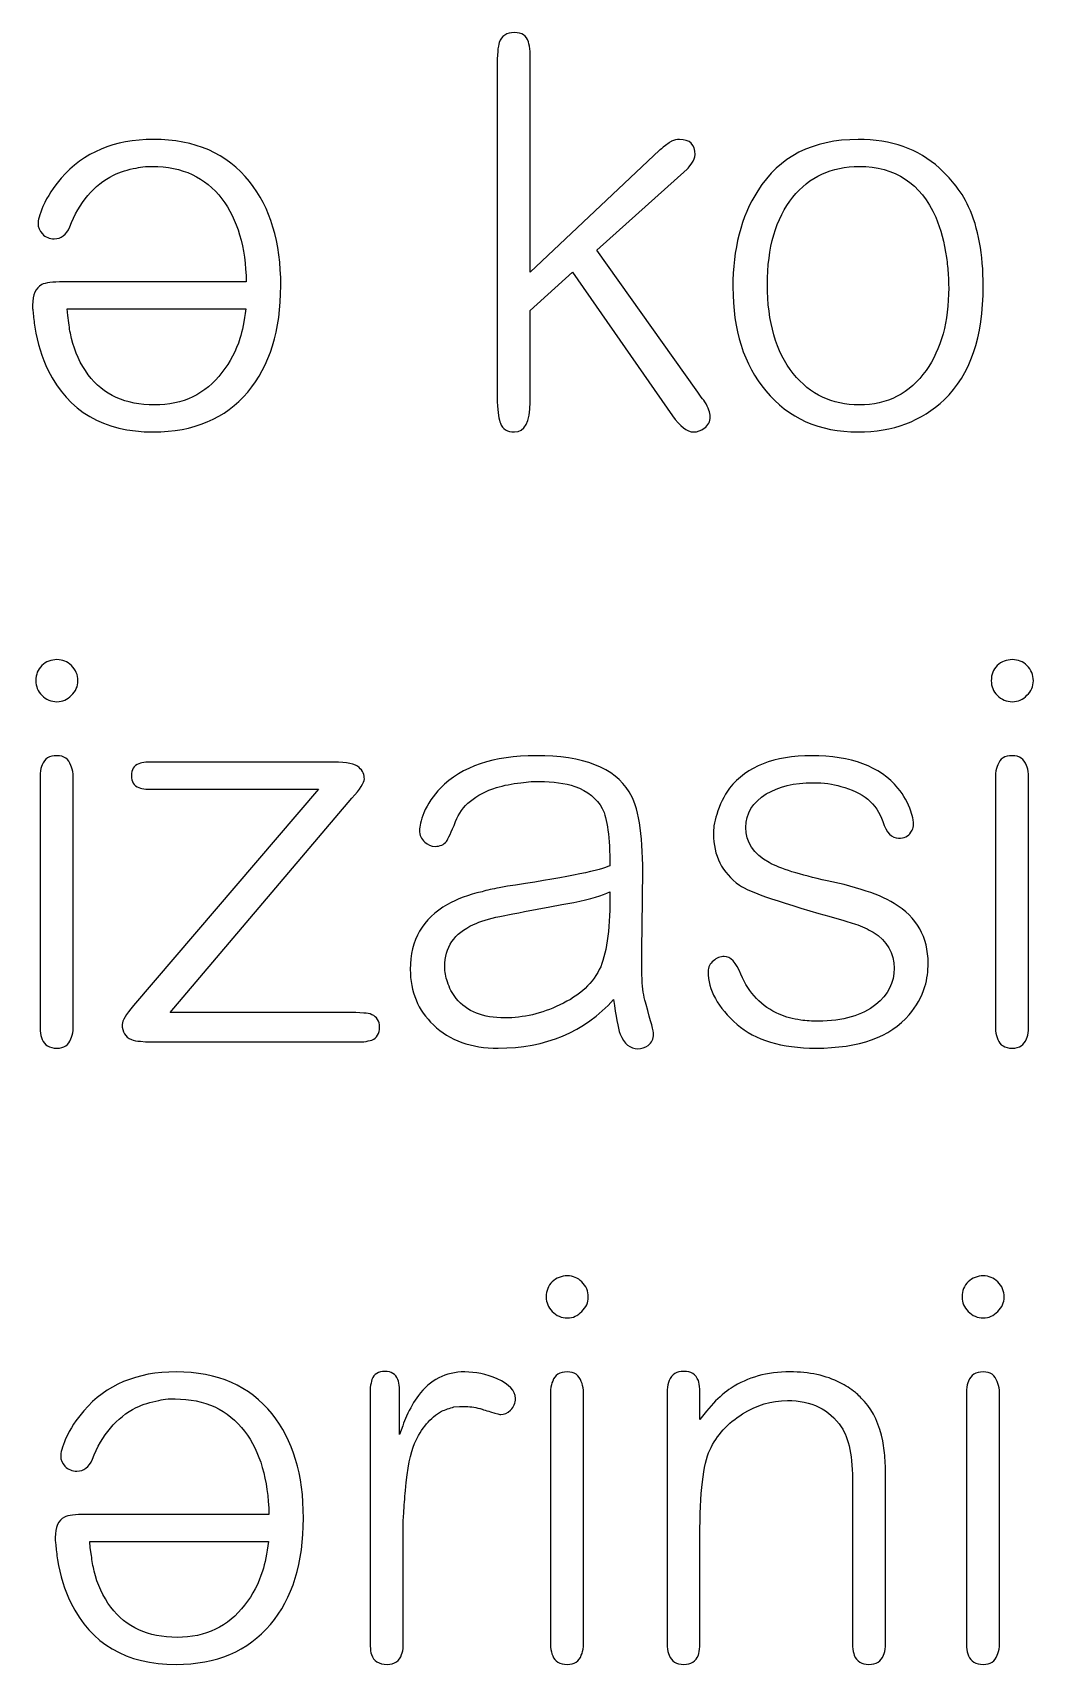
# Model space of a CAD drawing. Header units: centimetres. Extents: x -18.6 to 18.8, y -13 to 11.8.
# Drawn here: x 6.417 to 7.25, y 4.705 to 6.062 of the extents above; entities that cross this region are included whole.
import ezdxf

# ---------------------------------------------------------------- set-up
doc = ezdxf.new("R2010")
doc.units = ezdxf.units.CM
doc.header["$MEASUREMENT"] = 0
doc.layers.add('Layer 1', color=7, linetype='Continuous')

msp = doc.modelspace()

# ---------------------------------------------------------------- linework, layer by layer
at = {"layer": 'Layer 1', "color": 250}
for points, knots in [([(6.83073, 5.83124), (6.83073, 5.83124), (6.83073, 5.75493), (6.83073, 5.75493), (6.83073, 5.73847), (6.82639, 5.73024), (6.81771, 5.73024), (6.81173, 5.73024), (6.80784, 5.73264), (6.80604, 5.73743), (6.80485, 5.74012), (6.80395, 5.7461), (6.80335, 5.75538), (6.80335, 5.75538), (6.80335, 6.03322), (6.80335, 6.03322), (6.80335, 6.044), (6.80395, 6.05103), (6.80515, 6.05432), (6.80694, 6.05971), (6.81113, 6.0624), (6.81771, 6.0624), (6.824, 6.0624), (6.82789, 6.05986), (6.82938, 6.05477), (6.82998, 6.05267), (6.83043, 6.04998), (6.83073, 6.04669), (6.83073, 6.04669), (6.83073, 5.86311), (6.83073, 5.86311), (6.83073, 5.86311), (6.93846, 5.96455), (6.93846, 5.96455), (6.93906, 5.96485), (6.9407, 5.96619), (6.94339, 5.96859), (6.94339, 5.96859), (6.94654, 5.97083), (6.94654, 5.97083), (6.94743, 5.97143), (6.94803, 5.97188), (6.94833, 5.97218), (6.95073, 5.97308), (6.95297, 5.97353), (6.95506, 5.97353), (6.96374, 5.97353), (6.96808, 5.96934), (6.96808, 5.96096), (6.96808, 5.95856), (6.96718, 5.95617), (6.96539, 5.95378), (6.96539, 5.95378), (6.96314, 5.95063), (6.96314, 5.95063), (6.96314, 5.95063), (6.96225, 5.94974), (6.96225, 5.94974), (6.96225, 5.94974), (6.96135, 5.94884), (6.96135, 5.94884), (6.96135, 5.94884), (6.88639, 5.88151), (6.88639, 5.88151), (6.88639, 5.88151), (6.96898, 5.76525), (6.96898, 5.76525), (6.96898, 5.76525), (6.97033, 5.76346), (6.97033, 5.76346), (6.97033, 5.76346), (6.97212, 5.76077), (6.97212, 5.76077), (6.97362, 5.75867), (6.97496, 5.75688), (6.97616, 5.75538), (6.97915, 5.75029), (6.98065, 5.7461), (6.98065, 5.74281), (6.98065, 5.73892), (6.979, 5.73578), (6.97571, 5.73339), (6.97302, 5.73129), (6.97003, 5.73024), (6.96673, 5.73024), (6.96135, 5.73024), (6.95551, 5.73473), (6.94923, 5.74371), (6.94923, 5.74371), (6.86619, 5.86311), (6.86619, 5.86311), (6.86619, 5.86311), (6.83073, 5.83124), (6.83073, 5.83124)], [0, 0, 0, 0, 0.0322581, 0.0322581, 0.0322581, 0.0645161, 0.0645161, 0.0645161, 0.0967742, 0.0967742, 0.0967742, 0.1290323, 0.1290323, 0.1290323, 0.1612903, 0.1612903, 0.1612903, 0.1935484, 0.1935484, 0.1935484, 0.2258065, 0.2258065, 0.2258065, 0.2580645, 0.2580645, 0.2580645, 0.2903226, 0.2903226, 0.2903226, 0.3225806, 0.3225806, 0.3225806, 0.3548387, 0.3548387, 0.3548387, 0.3870968, 0.3870968, 0.3870968, 0.4193548, 0.4193548, 0.4193548, 0.4516129, 0.4516129, 0.4516129, 0.483871, 0.483871, 0.483871, 0.516129, 0.516129, 0.516129, 0.5483871, 0.5483871, 0.5483871, 0.5806452, 0.5806452, 0.5806452, 0.6129032, 0.6129032, 0.6129032, 0.6451613, 0.6451613, 0.6451613, 0.6774194, 0.6774194, 0.6774194, 0.7096774, 0.7096774, 0.7096774, 0.7419355, 0.7419355, 0.7419355, 0.7741935, 0.7741935, 0.7741935, 0.8064516, 0.8064516, 0.8064516, 0.8387097, 0.8387097, 0.8387097, 0.8709677, 0.8709677, 0.8709677, 0.9032258, 0.9032258, 0.9032258, 0.9354839, 0.9354839, 0.9354839, 0.9677419, 0.9677419, 0.9677419, 1, 1, 1, 1]), ([(6.59463, 5.85503), (6.59403, 5.88405), (6.58729, 5.90709), (6.57443, 5.92415), (6.56066, 5.94211), (6.54136, 5.95108), (6.51652, 5.95108), (6.51652, 5.95108), (6.51069, 5.95108), (6.51069, 5.95108), (6.508, 5.95078), (6.50545, 5.95033), (6.50306, 5.94974), (6.49618, 5.94854), (6.48989, 5.94659), (6.48421, 5.9439), (6.46775, 5.93552), (6.45563, 5.92116), (6.44785, 5.90081), (6.44486, 5.89423), (6.44052, 5.89094), (6.43483, 5.89094), (6.43094, 5.89094), (6.42765, 5.89228), (6.42496, 5.89498), (6.42256, 5.89767), (6.42137, 5.90051), (6.42137, 5.9035), (6.42137, 5.9047), (6.42167, 5.9065), (6.42226, 5.90889), (6.42316, 5.91158), (6.42421, 5.91458), (6.42541, 5.91787), (6.4293, 5.92625), (6.43438, 5.93403), (6.44067, 5.94121), (6.45922, 5.96275), (6.48481, 5.97353), (6.51742, 5.97353), (6.55213, 5.97353), (6.57877, 5.96186), (6.59732, 5.93851), (6.61468, 5.91697), (6.62335, 5.88809), (6.62335, 5.85188), (6.62335, 5.81478), (6.61423, 5.7853), (6.59597, 5.76346), (6.57712, 5.74132), (6.55094, 5.73024), (6.51742, 5.73024), (6.47583, 5.73024), (6.44665, 5.7473), (6.42989, 5.78141), (6.42451, 5.79219), (6.42077, 5.80416), (6.41867, 5.81732), (6.41807, 5.82181), (6.41763, 5.826), (6.41733, 5.82989), (6.41703, 5.83139), (6.41688, 5.83273), (6.41688, 5.83393), (6.41688, 5.83393), (6.41688, 5.83573), (6.41688, 5.83573), (6.41688, 5.8444), (6.41942, 5.85009), (6.42451, 5.85278), (6.4275, 5.85428), (6.43349, 5.85503), (6.44246, 5.85503), (6.44246, 5.85503), (6.59463, 5.85503), (6.59463, 5.85503)], [0, 0, 0, 0, 0.04, 0.04, 0.04, 0.08, 0.08, 0.08, 0.12, 0.12, 0.12, 0.16, 0.16, 0.16, 0.2, 0.2, 0.2, 0.24, 0.24, 0.24, 0.28, 0.28, 0.28, 0.32, 0.32, 0.32, 0.36, 0.36, 0.36, 0.4, 0.4, 0.4, 0.44, 0.44, 0.44, 0.48, 0.48, 0.48, 0.52, 0.52, 0.52, 0.56, 0.56, 0.56, 0.6, 0.6, 0.6, 0.64, 0.64, 0.64, 0.68, 0.68, 0.68, 0.72, 0.72, 0.72, 0.76, 0.76, 0.76, 0.8, 0.8, 0.8, 0.84, 0.84, 0.84, 0.88, 0.88, 0.88, 0.92, 0.92, 0.92, 0.96, 0.96, 0.96, 1, 1, 1, 1]), ([(7.20777, 5.85144), (7.20777, 5.80924), (7.197, 5.77782), (7.17545, 5.75718), (7.1566, 5.73922), (7.13266, 5.73024), (7.10364, 5.73024), (7.07132, 5.73024), (7.04573, 5.74161), (7.02688, 5.76436), (7.00863, 5.7862), (6.9995, 5.81493), (6.9995, 5.85054), (6.9995, 5.88256), (7.00638, 5.90934), (7.02015, 5.93088), (7.0381, 5.95931), (7.06593, 5.97353), (7.10364, 5.97353), (7.13117, 5.97353), (7.15376, 5.9656), (7.17141, 5.94974), (7.1762, 5.94525), (7.18024, 5.94091), (7.18353, 5.93672), (7.18832, 5.93103), (7.19236, 5.9246), (7.19565, 5.91742), (7.20373, 5.90006), (7.20777, 5.87807), (7.20777, 5.85144)], [0, 0, 0, 0, 0.1, 0.1, 0.1, 0.2, 0.2, 0.2, 0.3, 0.3, 0.3, 0.4, 0.4, 0.4, 0.5, 0.5, 0.5, 0.6, 0.6, 0.6, 0.7, 0.7, 0.7, 0.8, 0.8, 0.8, 0.9, 0.9, 0.9, 1, 1, 1, 1]), ([(7.17904, 5.85009), (7.17904, 5.85368), (7.17889, 5.85727), (7.17859, 5.86086), (7.1783, 5.86565), (7.17785, 5.87044), (7.17725, 5.87523), (7.17545, 5.88779), (7.17246, 5.89902), (7.16827, 5.90889), (7.1557, 5.93702), (7.13446, 5.95108), (7.10453, 5.95108), (7.08149, 5.95108), (7.06309, 5.94255), (7.04932, 5.9255), (7.03526, 5.90784), (7.02823, 5.8836), (7.02823, 5.85278), (7.02823, 5.82166), (7.03541, 5.79697), (7.04977, 5.77872), (7.06384, 5.76136), (7.08209, 5.75269), (7.10453, 5.75269), (7.12817, 5.75269), (7.14673, 5.76226), (7.16019, 5.78141), (7.17276, 5.79907), (7.17904, 5.82196), (7.17904, 5.85009)], [0, 0, 0, 0, 0.1, 0.1, 0.1, 0.2, 0.2, 0.2, 0.3, 0.3, 0.3, 0.4, 0.4, 0.4, 0.5, 0.5, 0.5, 0.6, 0.6, 0.6, 0.7, 0.7, 0.7, 0.8, 0.8, 0.8, 0.9, 0.9, 0.9, 1, 1, 1, 1]), ([(6.4456, 5.83258), (6.4456, 5.83258), (6.44605, 5.8272), (6.44605, 5.8272), (6.44605, 5.8272), (6.44695, 5.82091), (6.44695, 5.82091), (6.44755, 5.81613), (6.4483, 5.81179), (6.4492, 5.8079), (6.45189, 5.79682), (6.45653, 5.7868), (6.46311, 5.77782), (6.47568, 5.76107), (6.49408, 5.75269), (6.51832, 5.75269), (6.54196, 5.75269), (6.56066, 5.76166), (6.57443, 5.77962), (6.58131, 5.7883), (6.58625, 5.79772), (6.58924, 5.8079), (6.59133, 5.81418), (6.59298, 5.82241), (6.59418, 5.83258), (6.59418, 5.83258), (6.4456, 5.83258), (6.4456, 5.83258)], [0, 0, 0, 0, 0.1111111, 0.1111111, 0.1111111, 0.2222222, 0.2222222, 0.2222222, 0.3333333, 0.3333333, 0.3333333, 0.4444444, 0.4444444, 0.4444444, 0.5555556, 0.5555556, 0.5555556, 0.6666667, 0.6666667, 0.6666667, 0.7777778, 0.7777778, 0.7777778, 0.8888889, 0.8888889, 0.8888889, 1, 1, 1, 1]), ([(6.45457, 5.52332), (6.45457, 5.51853), (6.45277, 5.51449), (6.44918, 5.5112), (6.44589, 5.50761), (6.44185, 5.50581), (6.43706, 5.50581), (6.43228, 5.50581), (6.42809, 5.50761), (6.4245, 5.5112), (6.4212, 5.51449), (6.41956, 5.51853), (6.41956, 5.52332), (6.41956, 5.5284), (6.4212, 5.53259), (6.4245, 5.53589), (6.42809, 5.53918), (6.43228, 5.54082), (6.43706, 5.54082), (6.44185, 5.54082), (6.44589, 5.53918), (6.44918, 5.53589), (6.45277, 5.53229), (6.45457, 5.52811), (6.45457, 5.52332)], [0, 0, 0, 0, 0.125, 0.125, 0.125, 0.25, 0.25, 0.25, 0.375, 0.375, 0.375, 0.5, 0.5, 0.5, 0.625, 0.625, 0.625, 0.75, 0.75, 0.75, 0.875, 0.875, 0.875, 1, 1, 1, 1]), ([(7.2495, 5.52332), (7.2495, 5.51853), (7.2477, 5.51449), (7.24411, 5.5112), (7.24082, 5.50761), (7.23678, 5.50581), (7.23199, 5.50581), (7.22721, 5.50581), (7.22302, 5.50761), (7.21943, 5.5112), (7.21613, 5.51449), (7.21449, 5.51853), (7.21449, 5.52332), (7.21449, 5.5284), (7.21613, 5.53259), (7.21943, 5.53589), (7.22302, 5.53918), (7.22721, 5.54082), (7.23199, 5.54082), (7.23678, 5.54082), (7.24082, 5.53918), (7.24411, 5.53589), (7.2477, 5.53229), (7.2495, 5.52811), (7.2495, 5.52332)], [0, 0, 0, 0, 0.125, 0.125, 0.125, 0.25, 0.25, 0.25, 0.375, 0.375, 0.375, 0.5, 0.5, 0.5, 0.625, 0.625, 0.625, 0.75, 0.75, 0.75, 0.875, 0.875, 0.875, 1, 1, 1, 1]), ([(6.45053, 5.23246), (6.45023, 5.22946), (6.44963, 5.22707), (6.44873, 5.22527), (6.44694, 5.22019), (6.44305, 5.21764), (6.43706, 5.21764), (6.43078, 5.21764), (6.42674, 5.22004), (6.42495, 5.22483), (6.42405, 5.22692), (6.42345, 5.22931), (6.42315, 5.23201), (6.42315, 5.23201), (6.42315, 5.44611), (6.42315, 5.44611), (6.42345, 5.44911), (6.42405, 5.4515), (6.42495, 5.4533), (6.42674, 5.45838), (6.43078, 5.46093), (6.43706, 5.46093), (6.44305, 5.46093), (6.44694, 5.45823), (6.44873, 5.45285), (6.44963, 5.45105), (6.45023, 5.44866), (6.45053, 5.44566), (6.45053, 5.44566), (6.45053, 5.23246), (6.45053, 5.23246)], [0, 0, 0, 0, 0.1, 0.1, 0.1, 0.2, 0.2, 0.2, 0.3, 0.3, 0.3, 0.4, 0.4, 0.4, 0.5, 0.5, 0.5, 0.6, 0.6, 0.6, 0.7, 0.7, 0.7, 0.8, 0.8, 0.8, 0.9, 0.9, 0.9, 1, 1, 1, 1]), ([(6.89715, 5.36936), (6.89715, 5.393), (6.89505, 5.40886), (6.89086, 5.41694), (6.88637, 5.42532), (6.87874, 5.43145), (6.86797, 5.43534), (6.85989, 5.43803), (6.85002, 5.43938), (6.83835, 5.43938), (6.83835, 5.43938), (6.83161, 5.43938), (6.83161, 5.43938), (6.82892, 5.43908), (6.82608, 5.43878), (6.82308, 5.43848), (6.8156, 5.43759), (6.80887, 5.43624), (6.80289, 5.43444), (6.78523, 5.42876), (6.77386, 5.41933), (6.76877, 5.40616), (6.76518, 5.39719), (6.76264, 5.39165), (6.76114, 5.38956), (6.75905, 5.38686), (6.7559, 5.38552), (6.75172, 5.38552), (6.74842, 5.38552), (6.74558, 5.38671), (6.74319, 5.38911), (6.74019, 5.3915), (6.7387, 5.39479), (6.7387, 5.39898), (6.7387, 5.40048), (6.739, 5.40242), (6.7396, 5.40482), (6.74019, 5.40751), (6.74109, 5.41035), (6.74229, 5.41335), (6.74558, 5.42083), (6.75022, 5.42771), (6.7562, 5.43399), (6.77386, 5.45195), (6.80034, 5.46093), (6.83565, 5.46093), (6.87515, 5.46093), (6.90104, 5.4509), (6.9133, 5.43085), (6.92079, 5.41888), (6.92453, 5.39659), (6.92453, 5.36397), (6.92453, 5.36008), (6.92438, 5.34766), (6.92408, 5.32672), (6.92378, 5.30577), (6.92363, 5.2935), (6.92363, 5.28991), (6.92363, 5.28303), (6.92378, 5.27704), (6.92408, 5.27196), (6.92468, 5.26447), (6.92572, 5.25849), (6.92722, 5.254), (6.93141, 5.23964), (6.9335, 5.23141), (6.9335, 5.22931), (6.9335, 5.22542), (6.93201, 5.22228), (6.92901, 5.21989), (6.92632, 5.21809), (6.92348, 5.21719), (6.92049, 5.21719), (6.9139, 5.21719), (6.90897, 5.22123), (6.90567, 5.22931), (6.90388, 5.2347), (6.90208, 5.24428), (6.90029, 5.25804), (6.87575, 5.23111), (6.84373, 5.21764), (6.80423, 5.21764), (6.78179, 5.21764), (6.76383, 5.22408), (6.75037, 5.23694), (6.7375, 5.24921), (6.73107, 5.26462), (6.73107, 5.28318), (6.73107, 5.30771), (6.74139, 5.32567), (6.76204, 5.33704), (6.76982, 5.34153), (6.77939, 5.34512), (6.79077, 5.34781), (6.79496, 5.34901), (6.79974, 5.35006), (6.80513, 5.35096), (6.80513, 5.35096), (6.81186, 5.3523), (6.81186, 5.3523), (6.81186, 5.3523), (6.8186, 5.3532), (6.8186, 5.3532), (6.86378, 5.36038), (6.88996, 5.36577), (6.89715, 5.36936)], [0, 0, 0, 0, 0.0285714, 0.0285714, 0.0285714, 0.0571429, 0.0571429, 0.0571429, 0.0857143, 0.0857143, 0.0857143, 0.1142857, 0.1142857, 0.1142857, 0.1428571, 0.1428571, 0.1428571, 0.1714286, 0.1714286, 0.1714286, 0.2, 0.2, 0.2, 0.2285714, 0.2285714, 0.2285714, 0.2571429, 0.2571429, 0.2571429, 0.2857143, 0.2857143, 0.2857143, 0.3142857, 0.3142857, 0.3142857, 0.3428571, 0.3428571, 0.3428571, 0.3714286, 0.3714286, 0.3714286, 0.4, 0.4, 0.4, 0.4285714, 0.4285714, 0.4285714, 0.4571429, 0.4571429, 0.4571429, 0.4857143, 0.4857143, 0.4857143, 0.5142857, 0.5142857, 0.5142857, 0.5428571, 0.5428571, 0.5428571, 0.5714286, 0.5714286, 0.5714286, 0.6, 0.6, 0.6, 0.6285714, 0.6285714, 0.6285714, 0.6571429, 0.6571429, 0.6571429, 0.6857143, 0.6857143, 0.6857143, 0.7142857, 0.7142857, 0.7142857, 0.7428571, 0.7428571, 0.7428571, 0.7714286, 0.7714286, 0.7714286, 0.8, 0.8, 0.8, 0.8285714, 0.8285714, 0.8285714, 0.8571429, 0.8571429, 0.8571429, 0.8857143, 0.8857143, 0.8857143, 0.9142857, 0.9142857, 0.9142857, 0.9428571, 0.9428571, 0.9428571, 0.9714286, 0.9714286, 0.9714286, 1, 1, 1, 1]), ([(7.16197, 5.28811), (7.16197, 5.28183), (7.16107, 5.2754), (7.15928, 5.26881), (7.15659, 5.26014), (7.15225, 5.25236), (7.14626, 5.24547), (7.1304, 5.22692), (7.10452, 5.21764), (7.06861, 5.21764), (7.03988, 5.21764), (7.01804, 5.22423), (7.00308, 5.23739), (6.98692, 5.25146), (6.97884, 5.26612), (6.97884, 5.28138), (6.97884, 5.28497), (6.98033, 5.28797), (6.98333, 5.29036), (6.98602, 5.29275), (6.98901, 5.29395), (6.9923, 5.29395), (6.99739, 5.29395), (7.00203, 5.28901), (7.00622, 5.27914), (7.0128, 5.26328), (7.02342, 5.25221), (7.03809, 5.24592), (7.04347, 5.24353), (7.04946, 5.24188), (7.05604, 5.24098), (7.06053, 5.24039), (7.06532, 5.24009), (7.0704, 5.24009), (7.09105, 5.24009), (7.10706, 5.24472), (7.11843, 5.254), (7.12861, 5.26208), (7.13369, 5.27211), (7.13369, 5.28407), (7.13369, 5.29664), (7.12786, 5.30667), (7.11619, 5.31415), (7.112, 5.31654), (7.10706, 5.31879), (7.10138, 5.32088), (7.10138, 5.32088), (7.09419, 5.32313), (7.09419, 5.32313), (7.09419, 5.32313), (7.09105, 5.32402), (7.09105, 5.32402), (7.09105, 5.32402), (7.08791, 5.32492), (7.08791, 5.32492), (7.04063, 5.33809), (7.01295, 5.34751), (7.00487, 5.3532), (6.99051, 5.36367), (6.98333, 5.37789), (6.98333, 5.39584), (6.98333, 5.39794), (6.98348, 5.40018), (6.98378, 5.40257), (6.98437, 5.40587), (6.98512, 5.40901), (6.98602, 5.412), (6.98841, 5.42008), (6.992, 5.42741), (6.99679, 5.43399), (7.01116, 5.45195), (7.0339, 5.46093), (7.06502, 5.46093), (7.09794, 5.46093), (7.12187, 5.45195), (7.13684, 5.43399), (7.14162, 5.42801), (7.14521, 5.42158), (7.14761, 5.41469), (7.14851, 5.4123), (7.14911, 5.40991), (7.1494, 5.40751), (7.1494, 5.40751), (7.14985, 5.40527), (7.14985, 5.40527), (7.14985, 5.40527), (7.14985, 5.40257), (7.14985, 5.40257), (7.14985, 5.40257), (7.1494, 5.40123), (7.1494, 5.40123), (7.14911, 5.39973), (7.14851, 5.39838), (7.14761, 5.39719), (7.14551, 5.3939), (7.14207, 5.39225), (7.13729, 5.39225), (7.1316, 5.39225), (7.12726, 5.39689), (7.12427, 5.40616), (7.11918, 5.42113), (7.10751, 5.43085), (7.08926, 5.43534), (7.08267, 5.43744), (7.07504, 5.43848), (7.06637, 5.43848), (7.05051, 5.43848), (7.03749, 5.43534), (7.02731, 5.42906), (7.01594, 5.42217), (7.01026, 5.4129), (7.01026, 5.40123), (7.01026, 5.38896), (7.01669, 5.37923), (7.02956, 5.37205), (7.03884, 5.36696), (7.05499, 5.36188), (7.07804, 5.35679), (7.07804, 5.35679), (7.09195, 5.35365), (7.09195, 5.35365), (7.09195, 5.35365), (7.10631, 5.34961), (7.10631, 5.34961), (7.11739, 5.34632), (7.12651, 5.34243), (7.13369, 5.33794), (7.15255, 5.32657), (7.16197, 5.30996), (7.16197, 5.28811)], [0, 0, 0, 0, 0.0232558, 0.0232558, 0.0232558, 0.0465116, 0.0465116, 0.0465116, 0.0697674, 0.0697674, 0.0697674, 0.0930233, 0.0930233, 0.0930233, 0.1162791, 0.1162791, 0.1162791, 0.1395349, 0.1395349, 0.1395349, 0.1627907, 0.1627907, 0.1627907, 0.1860465, 0.1860465, 0.1860465, 0.2093023, 0.2093023, 0.2093023, 0.2325581, 0.2325581, 0.2325581, 0.255814, 0.255814, 0.255814, 0.2790698, 0.2790698, 0.2790698, 0.3023256, 0.3023256, 0.3023256, 0.3255814, 0.3255814, 0.3255814, 0.3488372, 0.3488372, 0.3488372, 0.372093, 0.372093, 0.372093, 0.3953488, 0.3953488, 0.3953488, 0.4186047, 0.4186047, 0.4186047, 0.4418605, 0.4418605, 0.4418605, 0.4651163, 0.4651163, 0.4651163, 0.4883721, 0.4883721, 0.4883721, 0.5116279, 0.5116279, 0.5116279, 0.5348837, 0.5348837, 0.5348837, 0.5581395, 0.5581395, 0.5581395, 0.5813953, 0.5813953, 0.5813953, 0.6046512, 0.6046512, 0.6046512, 0.627907, 0.627907, 0.627907, 0.6511628, 0.6511628, 0.6511628, 0.6744186, 0.6744186, 0.6744186, 0.6976744, 0.6976744, 0.6976744, 0.7209302, 0.7209302, 0.7209302, 0.744186, 0.744186, 0.744186, 0.7674419, 0.7674419, 0.7674419, 0.7906977, 0.7906977, 0.7906977, 0.8139535, 0.8139535, 0.8139535, 0.8372093, 0.8372093, 0.8372093, 0.8604651, 0.8604651, 0.8604651, 0.8837209, 0.8837209, 0.8837209, 0.9069767, 0.9069767, 0.9069767, 0.9302326, 0.9302326, 0.9302326, 0.9534884, 0.9534884, 0.9534884, 0.9767442, 0.9767442, 0.9767442, 1, 1, 1, 1]), ([(7.24546, 5.23246), (7.24516, 5.22946), (7.24456, 5.22707), (7.24366, 5.22527), (7.24187, 5.22019), (7.23798, 5.21764), (7.23199, 5.21764), (7.22571, 5.21764), (7.22167, 5.22004), (7.21988, 5.22483), (7.21898, 5.22692), (7.21838, 5.22931), (7.21808, 5.23201), (7.21808, 5.23201), (7.21808, 5.44611), (7.21808, 5.44611), (7.21838, 5.44911), (7.21898, 5.4515), (7.21988, 5.4533), (7.22167, 5.45838), (7.22571, 5.46093), (7.23199, 5.46093), (7.23798, 5.46093), (7.24187, 5.45823), (7.24366, 5.45285), (7.24456, 5.45105), (7.24516, 5.44866), (7.24546, 5.44566), (7.24546, 5.44566), (7.24546, 5.23246), (7.24546, 5.23246)], [0, 0, 0, 0, 0.1, 0.1, 0.1, 0.2, 0.2, 0.2, 0.3, 0.3, 0.3, 0.4, 0.4, 0.4, 0.5, 0.5, 0.5, 0.6, 0.6, 0.6, 0.7, 0.7, 0.7, 0.8, 0.8, 0.8, 0.9, 0.9, 0.9, 1, 1, 1, 1]), ([(6.51113, 5.4331), (6.50873, 5.4334), (6.50679, 5.43384), (6.50529, 5.43444), (6.5011, 5.43594), (6.49901, 5.43923), (6.49901, 5.44432), (6.49901, 5.44941), (6.5011, 5.4527), (6.50529, 5.45419), (6.50679, 5.45479), (6.50873, 5.45524), (6.51113, 5.45554), (6.51113, 5.45554), (6.66733, 5.45554), (6.66733, 5.45554), (6.6784, 5.45554), (6.68543, 5.45404), (6.68843, 5.45105), (6.68992, 5.44985), (6.69112, 5.44836), (6.69202, 5.44656), (6.69262, 5.44477), (6.69291, 5.44312), (6.69291, 5.44162), (6.69291, 5.43863), (6.68947, 5.43325), (6.68259, 5.42547), (6.68259, 5.42547), (6.53132, 5.24727), (6.53132, 5.24727), (6.53132, 5.24727), (6.68573, 5.24727), (6.68573, 5.24727), (6.68573, 5.24727), (6.69247, 5.24682), (6.69247, 5.24682), (6.69516, 5.24682), (6.6974, 5.24637), (6.6992, 5.24547), (6.70339, 5.24368), (6.70548, 5.24024), (6.70548, 5.23515), (6.70548, 5.22976), (6.70339, 5.22617), (6.6992, 5.22438), (6.6974, 5.22378), (6.69516, 5.22333), (6.69247, 5.22303), (6.69247, 5.22303), (6.51068, 5.22303), (6.51068, 5.22303), (6.51068, 5.22303), (6.50664, 5.22348), (6.50664, 5.22348), (6.50365, 5.22348), (6.5011, 5.22393), (6.49901, 5.22483), (6.49392, 5.22692), (6.49138, 5.23111), (6.49138, 5.23739), (6.49138, 5.24039), (6.49452, 5.24562), (6.5008, 5.2531), (6.5008, 5.2531), (6.65476, 5.4331), (6.65476, 5.4331), (6.65476, 5.4331), (6.51113, 5.4331), (6.51113, 5.4331)], [0, 0, 0, 0, 0.0434783, 0.0434783, 0.0434783, 0.0869565, 0.0869565, 0.0869565, 0.1304348, 0.1304348, 0.1304348, 0.173913, 0.173913, 0.173913, 0.2173913, 0.2173913, 0.2173913, 0.2608696, 0.2608696, 0.2608696, 0.3043478, 0.3043478, 0.3043478, 0.3478261, 0.3478261, 0.3478261, 0.3913043, 0.3913043, 0.3913043, 0.4347826, 0.4347826, 0.4347826, 0.4782609, 0.4782609, 0.4782609, 0.5217391, 0.5217391, 0.5217391, 0.5652174, 0.5652174, 0.5652174, 0.6086957, 0.6086957, 0.6086957, 0.6521739, 0.6521739, 0.6521739, 0.6956522, 0.6956522, 0.6956522, 0.7391304, 0.7391304, 0.7391304, 0.7826087, 0.7826087, 0.7826087, 0.826087, 0.826087, 0.826087, 0.8695652, 0.8695652, 0.8695652, 0.9130435, 0.9130435, 0.9130435, 0.9565217, 0.9565217, 0.9565217, 1, 1, 1, 1]), ([(6.89715, 5.34781), (6.89116, 5.34482), (6.88114, 5.34183), (6.86707, 5.33884), (6.86707, 5.33884), (6.8572, 5.33704), (6.8572, 5.33704), (6.8572, 5.33704), (6.84732, 5.33524), (6.84732, 5.33524), (6.84732, 5.33524), (6.82623, 5.33121), (6.82623, 5.33121), (6.82623, 5.33121), (6.82129, 5.33031), (6.82129, 5.33031), (6.82129, 5.33031), (6.81635, 5.32941), (6.81635, 5.32941), (6.81635, 5.32941), (6.80558, 5.32717), (6.80558, 5.32717), (6.7966, 5.32537), (6.78927, 5.32313), (6.78358, 5.32043), (6.76772, 5.31325), (6.75979, 5.30158), (6.75979, 5.28542), (6.75979, 5.28123), (6.76054, 5.27704), (6.76204, 5.27285), (6.76354, 5.26777), (6.76593, 5.26313), (6.76922, 5.25894), (6.7782, 5.24817), (6.79166, 5.24278), (6.80962, 5.24278), (6.82518, 5.24278), (6.84044, 5.24637), (6.8554, 5.25355), (6.87216, 5.26133), (6.88353, 5.27196), (6.88952, 5.28542), (6.8949, 5.29829), (6.89744, 5.31909), (6.89715, 5.34781)], [0, 0, 0, 0, 0.0666667, 0.0666667, 0.0666667, 0.1333333, 0.1333333, 0.1333333, 0.2, 0.2, 0.2, 0.2666667, 0.2666667, 0.2666667, 0.3333333, 0.3333333, 0.3333333, 0.4, 0.4, 0.4, 0.4666667, 0.4666667, 0.4666667, 0.5333333, 0.5333333, 0.5333333, 0.6, 0.6, 0.6, 0.6666667, 0.6666667, 0.6666667, 0.7333333, 0.7333333, 0.7333333, 0.8, 0.8, 0.8, 0.8666667, 0.8666667, 0.8666667, 0.9333333, 0.9333333, 0.9333333, 1, 1, 1, 1]), ([(6.87919, 5.01072), (6.87919, 5.00593), (6.87739, 5.00189), (6.8738, 4.9986), (6.87051, 4.99501), (6.86647, 4.99321), (6.86168, 4.99321), (6.8569, 4.99321), (6.85271, 4.99501), (6.84912, 4.9986), (6.84582, 5.00189), (6.84418, 5.00593), (6.84418, 5.01072), (6.84418, 5.0158), (6.84582, 5.01999), (6.84912, 5.02329), (6.85271, 5.02658), (6.8569, 5.02822), (6.86168, 5.02822), (6.86647, 5.02822), (6.87051, 5.02658), (6.8738, 5.02329), (6.87739, 5.01969), (6.87919, 5.01551), (6.87919, 5.01072)], [0, 0, 0, 0, 0.125, 0.125, 0.125, 0.25, 0.25, 0.25, 0.375, 0.375, 0.375, 0.5, 0.5, 0.5, 0.625, 0.625, 0.625, 0.75, 0.75, 0.75, 0.875, 0.875, 0.875, 1, 1, 1, 1]), ([(7.22526, 5.01072), (7.22526, 5.00593), (7.22346, 5.00189), (7.21987, 4.9986), (7.21658, 4.99501), (7.21254, 4.99321), (7.20775, 4.99321), (7.20297, 4.99321), (7.19878, 4.99501), (7.19519, 4.9986), (7.19189, 5.00189), (7.19025, 5.00593), (7.19025, 5.01072), (7.19025, 5.0158), (7.19189, 5.01999), (7.19519, 5.02329), (7.19878, 5.02658), (7.20297, 5.02822), (7.20775, 5.02822), (7.21254, 5.02822), (7.21658, 5.02658), (7.21987, 5.02329), (7.22346, 5.01969), (7.22526, 5.01551), (7.22526, 5.01072)], [0, 0, 0, 0, 0.125, 0.125, 0.125, 0.25, 0.25, 0.25, 0.375, 0.375, 0.375, 0.5, 0.5, 0.5, 0.625, 0.625, 0.625, 0.75, 0.75, 0.75, 0.875, 0.875, 0.875, 1, 1, 1, 1]), ([(6.61347, 4.82983), (6.61287, 4.85885), (6.60613, 4.88189), (6.59327, 4.89895), (6.5795, 4.91691), (6.5602, 4.92588), (6.53536, 4.92588), (6.53536, 4.92588), (6.52953, 4.92588), (6.52953, 4.92588), (6.52684, 4.92558), (6.52429, 4.92513), (6.5219, 4.92454), (6.51502, 4.92334), (6.50873, 4.92139), (6.50305, 4.9187), (6.48659, 4.91032), (6.47447, 4.89596), (6.46669, 4.87561), (6.4637, 4.86903), (6.45936, 4.86574), (6.45367, 4.86574), (6.44978, 4.86574), (6.44649, 4.86708), (6.4438, 4.86978), (6.4414, 4.87247), (6.44021, 4.87531), (6.44021, 4.8783), (6.44021, 4.8795), (6.44051, 4.8813), (6.4411, 4.88369), (6.442, 4.88638), (6.44305, 4.88938), (6.44425, 4.89267), (6.44814, 4.90105), (6.45322, 4.90883), (6.45951, 4.91601), (6.47806, 4.93755), (6.50365, 4.94833), (6.53626, 4.94833), (6.57097, 4.94833), (6.59761, 4.93666), (6.61616, 4.91331), (6.63352, 4.89177), (6.64219, 4.86289), (6.64219, 4.82668), (6.64219, 4.78958), (6.63307, 4.7601), (6.61481, 4.73826), (6.59596, 4.71612), (6.56978, 4.70504), (6.53626, 4.70504), (6.49467, 4.70504), (6.46549, 4.7221), (6.44873, 4.75621), (6.44335, 4.76699), (6.43961, 4.77896), (6.43751, 4.79212), (6.43691, 4.79661), (6.43647, 4.8008), (6.43617, 4.80469), (6.43587, 4.80619), (6.43572, 4.80753), (6.43572, 4.80873), (6.43572, 4.80873), (6.43572, 4.81053), (6.43572, 4.81053), (6.43572, 4.8192), (6.43826, 4.82489), (6.44335, 4.82758), (6.44634, 4.82908), (6.45233, 4.82983), (6.4613, 4.82983), (6.4613, 4.82983), (6.61347, 4.82983), (6.61347, 4.82983)], [0, 0, 0, 0, 0.04, 0.04, 0.04, 0.08, 0.08, 0.08, 0.12, 0.12, 0.12, 0.16, 0.16, 0.16, 0.2, 0.2, 0.2, 0.24, 0.24, 0.24, 0.28, 0.28, 0.28, 0.32, 0.32, 0.32, 0.36, 0.36, 0.36, 0.4, 0.4, 0.4, 0.44, 0.44, 0.44, 0.48, 0.48, 0.48, 0.52, 0.52, 0.52, 0.56, 0.56, 0.56, 0.6, 0.6, 0.6, 0.64, 0.64, 0.64, 0.68, 0.68, 0.68, 0.72, 0.72, 0.72, 0.76, 0.76, 0.76, 0.8, 0.8, 0.8, 0.84, 0.84, 0.84, 0.88, 0.88, 0.88, 0.92, 0.92, 0.92, 0.96, 0.96, 0.96, 1, 1, 1, 1]), ([(6.72523, 4.7203), (6.72523, 4.71731), (6.72478, 4.71492), (6.72388, 4.71312), (6.72209, 4.70774), (6.71805, 4.70504), (6.71177, 4.70504), (6.70488, 4.70504), (6.70054, 4.70774), (6.69875, 4.71312), (6.69815, 4.71492), (6.69785, 4.71731), (6.69785, 4.7203), (6.69785, 4.7203), (6.69785, 4.93531), (6.69785, 4.93531), (6.69815, 4.938), (6.6986, 4.94025), (6.6992, 4.94204), (6.70099, 4.94653), (6.70458, 4.94877), (6.70997, 4.94877), (6.71536, 4.94877), (6.71895, 4.94653), (6.72074, 4.94204), (6.72134, 4.94025), (6.72179, 4.938), (6.72209, 4.93531), (6.72209, 4.93531), (6.72209, 4.89626), (6.72209, 4.89626), (6.72209, 4.89626), (6.72344, 4.89985), (6.72344, 4.89985), (6.72344, 4.89985), (6.72478, 4.90344), (6.72478, 4.90344), (6.72568, 4.90643), (6.72673, 4.90913), (6.72792, 4.91152), (6.73092, 4.9181), (6.73421, 4.92379), (6.7378, 4.92858), (6.74767, 4.94174), (6.76054, 4.94833), (6.7764, 4.94833), (6.78538, 4.94833), (6.79436, 4.94638), (6.80333, 4.94249), (6.81351, 4.938), (6.81859, 4.93262), (6.81859, 4.92633), (6.81859, 4.92244), (6.81725, 4.91915), (6.81455, 4.91646), (6.81186, 4.91406), (6.80917, 4.91287), (6.80648, 4.91287), (6.80588, 4.91287), (6.80303, 4.91361), (6.79795, 4.91511), (6.79585, 4.91571), (6.79391, 4.91631), (6.79211, 4.91691), (6.79032, 4.9175), (6.78927, 4.9178), (6.78897, 4.9178), (6.78448, 4.919), (6.77999, 4.9196), (6.7755, 4.9196), (6.7755, 4.9196), (6.77191, 4.9196), (6.77191, 4.9196), (6.77191, 4.9196), (6.76742, 4.91915), (6.76742, 4.91915), (6.76383, 4.91825), (6.76039, 4.91706), (6.7571, 4.91556), (6.74782, 4.91047), (6.74034, 4.90149), (6.73466, 4.88863), (6.73137, 4.88145), (6.72882, 4.86843), (6.72703, 4.84958), (6.72643, 4.84329), (6.72598, 4.83686), (6.72568, 4.83028), (6.72538, 4.82788), (6.72523, 4.82564), (6.72523, 4.82354), (6.72523, 4.82354), (6.72523, 4.7203), (6.72523, 4.7203)], [0, 0, 0, 0, 0.0322581, 0.0322581, 0.0322581, 0.0645161, 0.0645161, 0.0645161, 0.0967742, 0.0967742, 0.0967742, 0.1290323, 0.1290323, 0.1290323, 0.1612903, 0.1612903, 0.1612903, 0.1935484, 0.1935484, 0.1935484, 0.2258065, 0.2258065, 0.2258065, 0.2580645, 0.2580645, 0.2580645, 0.2903226, 0.2903226, 0.2903226, 0.3225806, 0.3225806, 0.3225806, 0.3548387, 0.3548387, 0.3548387, 0.3870968, 0.3870968, 0.3870968, 0.4193548, 0.4193548, 0.4193548, 0.4516129, 0.4516129, 0.4516129, 0.483871, 0.483871, 0.483871, 0.516129, 0.516129, 0.516129, 0.5483871, 0.5483871, 0.5483871, 0.5806452, 0.5806452, 0.5806452, 0.6129032, 0.6129032, 0.6129032, 0.6451613, 0.6451613, 0.6451613, 0.6774194, 0.6774194, 0.6774194, 0.7096774, 0.7096774, 0.7096774, 0.7419355, 0.7419355, 0.7419355, 0.7741935, 0.7741935, 0.7741935, 0.8064516, 0.8064516, 0.8064516, 0.8387097, 0.8387097, 0.8387097, 0.8709677, 0.8709677, 0.8709677, 0.9032258, 0.9032258, 0.9032258, 0.9354839, 0.9354839, 0.9354839, 0.9677419, 0.9677419, 0.9677419, 1, 1, 1, 1]), ([(6.87515, 4.71986), (6.87485, 4.71686), (6.87425, 4.71447), (6.87335, 4.71267), (6.87156, 4.70759), (6.86767, 4.70504), (6.86168, 4.70504), (6.8554, 4.70504), (6.85136, 4.70744), (6.84957, 4.71223), (6.84867, 4.71432), (6.84807, 4.71671), (6.84777, 4.71941), (6.84777, 4.71941), (6.84777, 4.93351), (6.84777, 4.93351), (6.84807, 4.93651), (6.84867, 4.9389), (6.84957, 4.9407), (6.85136, 4.94578), (6.8554, 4.94833), (6.86168, 4.94833), (6.86767, 4.94833), (6.87156, 4.94563), (6.87335, 4.94025), (6.87425, 4.93845), (6.87485, 4.93606), (6.87515, 4.93306), (6.87515, 4.93306), (6.87515, 4.71986), (6.87515, 4.71986)], [0, 0, 0, 0, 0.1, 0.1, 0.1, 0.2, 0.2, 0.2, 0.3, 0.3, 0.3, 0.4, 0.4, 0.4, 0.5, 0.5, 0.5, 0.6, 0.6, 0.6, 0.7, 0.7, 0.7, 0.8, 0.8, 0.8, 0.9, 0.9, 0.9, 1, 1, 1, 1]), ([(7.12651, 4.71986), (7.12621, 4.71686), (7.12561, 4.71447), (7.12472, 4.71267), (7.12292, 4.70759), (7.11888, 4.70504), (7.1126, 4.70504), (7.10661, 4.70504), (7.10257, 4.70759), (7.10048, 4.71267), (7.09988, 4.71447), (7.09943, 4.71686), (7.09913, 4.71986), (7.09913, 4.71986), (7.09913, 4.85496), (7.09913, 4.85496), (7.09913, 4.87771), (7.09599, 4.89356), (7.08971, 4.90254), (7.07983, 4.9172), (7.06487, 4.92454), (7.04482, 4.92454), (7.03165, 4.92454), (7.01923, 4.9208), (7.00756, 4.91331), (6.99529, 4.90583), (6.98617, 4.89581), (6.98018, 4.88324), (6.9748, 4.87187), (6.9721, 4.84793), (6.9721, 4.81142), (6.9721, 4.81142), (6.9721, 4.71986), (6.9721, 4.71986), (6.9718, 4.71686), (6.97136, 4.71447), (6.97076, 4.71267), (6.96866, 4.70759), (6.96462, 4.70504), (6.95864, 4.70504), (6.95235, 4.70504), (6.94831, 4.70759), (6.94652, 4.71267), (6.94562, 4.71447), (6.94502, 4.71686), (6.94472, 4.71986), (6.94472, 4.71986), (6.94472, 4.93351), (6.94472, 4.93351), (6.94502, 4.93651), (6.94562, 4.93905), (6.94652, 4.94114), (6.94861, 4.94623), (6.95265, 4.94877), (6.95864, 4.94877), (6.96462, 4.94877), (6.96866, 4.94623), (6.97076, 4.94114), (6.97136, 4.93935), (6.9718, 4.93695), (6.9721, 4.93396), (6.9721, 4.93396), (6.9721, 4.90883), (6.9721, 4.90883), (6.9721, 4.90883), (6.97749, 4.91556), (6.97749, 4.91556), (6.97749, 4.91556), (6.98333, 4.92229), (6.98333, 4.92229), (6.98811, 4.92738), (6.99305, 4.93157), (6.99814, 4.93486), (7.0116, 4.94384), (7.02791, 4.94833), (7.04706, 4.94833), (7.06292, 4.94833), (7.07684, 4.94533), (7.08881, 4.93935), (7.0933, 4.93695), (7.09749, 4.93426), (7.10138, 4.93127), (7.10407, 4.92888), (7.10661, 4.92633), (7.10901, 4.92364), (7.11649, 4.91526), (7.12157, 4.90434), (7.12427, 4.89087), (7.12517, 4.88578), (7.12576, 4.8804), (7.12606, 4.87471), (7.12606, 4.87471), (7.12651, 4.86798), (7.12651, 4.86798), (7.12651, 4.86798), (7.12651, 4.71986), (7.12651, 4.71986)], [0, 0, 0, 0, 0.03125, 0.03125, 0.03125, 0.0625, 0.0625, 0.0625, 0.09375, 0.09375, 0.09375, 0.125, 0.125, 0.125, 0.15625, 0.15625, 0.15625, 0.1875, 0.1875, 0.1875, 0.21875, 0.21875, 0.21875, 0.25, 0.25, 0.25, 0.28125, 0.28125, 0.28125, 0.3125, 0.3125, 0.3125, 0.34375, 0.34375, 0.34375, 0.375, 0.375, 0.375, 0.40625, 0.40625, 0.40625, 0.4375, 0.4375, 0.4375, 0.46875, 0.46875, 0.46875, 0.5, 0.5, 0.5, 0.53125, 0.53125, 0.53125, 0.5625, 0.5625, 0.5625, 0.59375, 0.59375, 0.59375, 0.625, 0.625, 0.625, 0.65625, 0.65625, 0.65625, 0.6875, 0.6875, 0.6875, 0.71875, 0.71875, 0.71875, 0.75, 0.75, 0.75, 0.78125, 0.78125, 0.78125, 0.8125, 0.8125, 0.8125, 0.84375, 0.84375, 0.84375, 0.875, 0.875, 0.875, 0.90625, 0.90625, 0.90625, 0.9375, 0.9375, 0.9375, 0.96875, 0.96875, 0.96875, 1, 1, 1, 1]), ([(7.22122, 4.71986), (7.22092, 4.71686), (7.22032, 4.71447), (7.21942, 4.71267), (7.21763, 4.70759), (7.21374, 4.70504), (7.20775, 4.70504), (7.20147, 4.70504), (7.19743, 4.70744), (7.19564, 4.71223), (7.19474, 4.71432), (7.19414, 4.71671), (7.19384, 4.71941), (7.19384, 4.71941), (7.19384, 4.93351), (7.19384, 4.93351), (7.19414, 4.93651), (7.19474, 4.9389), (7.19564, 4.9407), (7.19743, 4.94578), (7.20147, 4.94833), (7.20775, 4.94833), (7.21374, 4.94833), (7.21763, 4.94563), (7.21942, 4.94025), (7.22032, 4.93845), (7.22092, 4.93606), (7.22122, 4.93306), (7.22122, 4.93306), (7.22122, 4.71986), (7.22122, 4.71986)], [0, 0, 0, 0, 0.1, 0.1, 0.1, 0.2, 0.2, 0.2, 0.3, 0.3, 0.3, 0.4, 0.4, 0.4, 0.5, 0.5, 0.5, 0.6, 0.6, 0.6, 0.7, 0.7, 0.7, 0.8, 0.8, 0.8, 0.9, 0.9, 0.9, 1, 1, 1, 1]), ([(6.46444, 4.80738), (6.46444, 4.80738), (6.46489, 4.802), (6.46489, 4.802), (6.46489, 4.802), (6.46579, 4.79571), (6.46579, 4.79571), (6.46639, 4.79093), (6.46714, 4.78659), (6.46804, 4.7827), (6.47073, 4.77162), (6.47537, 4.7616), (6.48195, 4.75262), (6.49452, 4.73587), (6.51292, 4.72749), (6.53716, 4.72749), (6.5608, 4.72749), (6.5795, 4.73646), (6.59327, 4.75442), (6.60015, 4.7631), (6.60509, 4.77252), (6.60808, 4.7827), (6.61017, 4.78898), (6.61182, 4.79721), (6.61302, 4.80738), (6.61302, 4.80738), (6.46444, 4.80738), (6.46444, 4.80738)], [0, 0, 0, 0, 0.1111111, 0.1111111, 0.1111111, 0.2222222, 0.2222222, 0.2222222, 0.3333333, 0.3333333, 0.3333333, 0.4444444, 0.4444444, 0.4444444, 0.5555556, 0.5555556, 0.5555556, 0.6666667, 0.6666667, 0.6666667, 0.7777778, 0.7777778, 0.7777778, 0.8888889, 0.8888889, 0.8888889, 1, 1, 1, 1])]:
    msp.add_open_spline(points, degree=3, knots=knots, dxfattribs=at)

doc.saveas('drawing.dxf')
